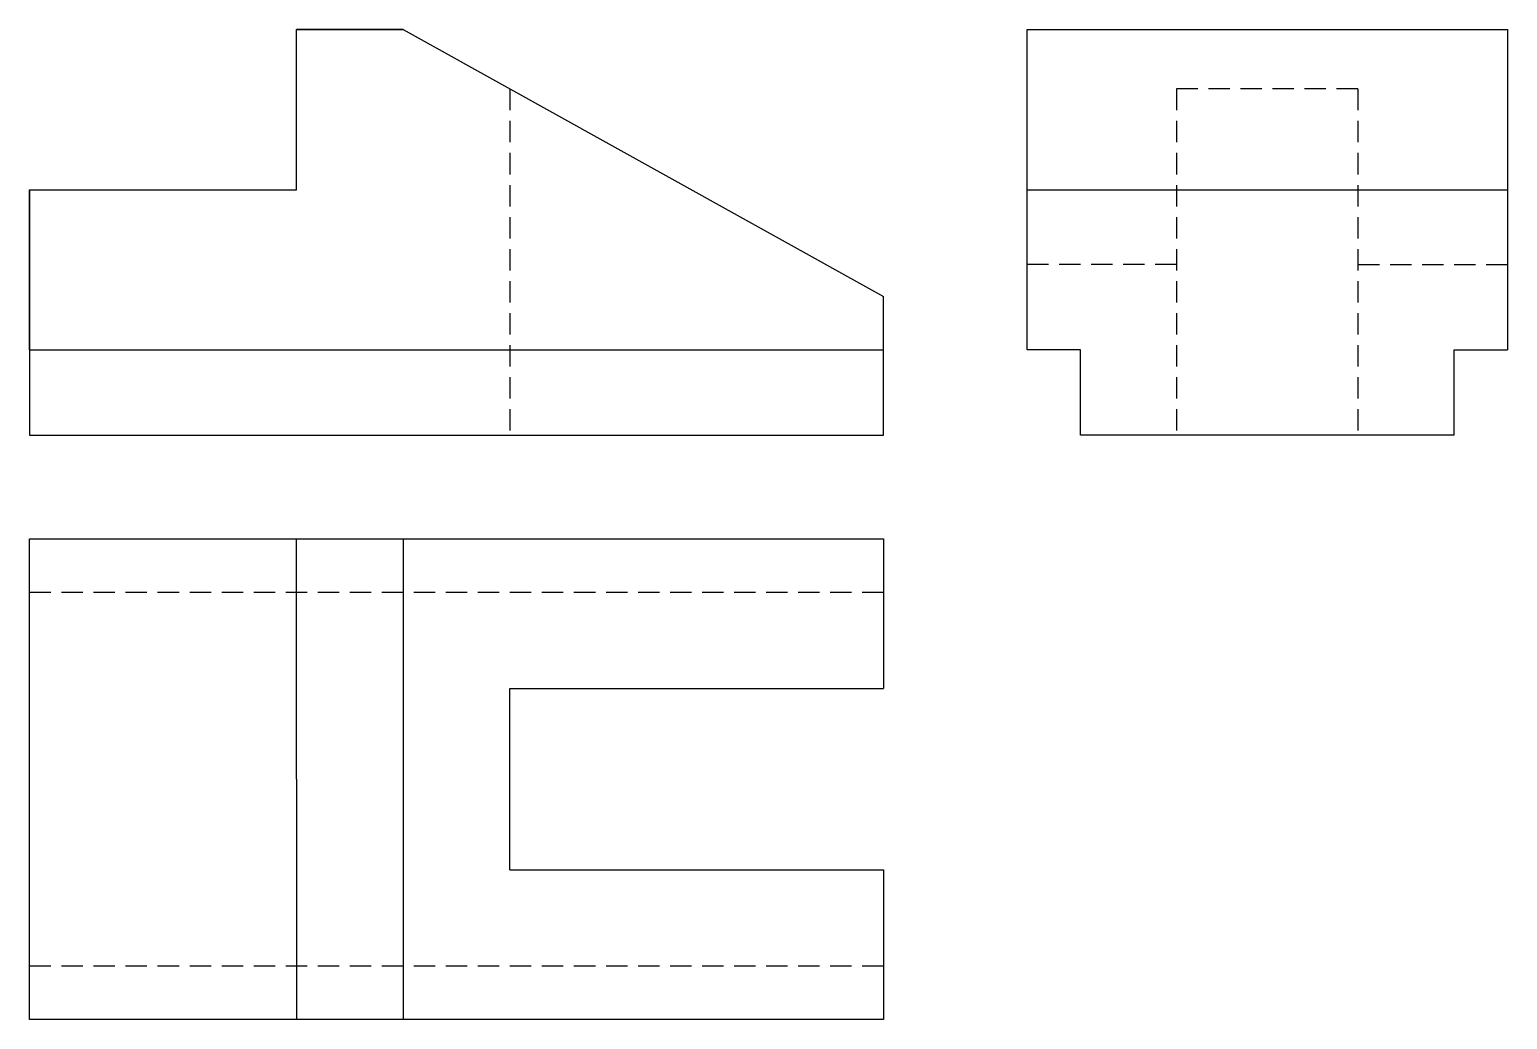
# Model space of a CAD drawing. Header units: inches. Extents: x 38 to 177, y 8 to 101.
import ezdxf

# ---------------------------------------------------------------- set-up
doc = ezdxf.new("R2010")
doc.units = ezdxf.units.IN
doc.header["$LTSCALE"] = 8
doc.header["$MEASUREMENT"] = 0
doc.linetypes.add('DASHED2', pattern=[0.375, 0.25, -0.125])

msp = doc.modelspace()

# ---------------------------------------------------------------- linework, layer by layer
for p, q in [((63.11, 85.56), (63.11, 100.56)), ((63.11, 100.56), (73.11, 100.56)), ((73.11, 100.56), (118.11, 75.56)), ((38.11, 70.56), (38.11, 85.56)), ((38.11, 85.56), (63.11, 85.56)), ((131.55, 85.56), (176.55, 85.56)), ((38.11, 70.56), (118.11, 70.56)), ((136.55, 70.56), (131.55, 70.56)), ((136.55, 62.56), (136.55, 70.56)), ((171.55, 62.56), (171.55, 70.56)), ((171.55, 70.56), (176.55, 70.56)), ((63.11, 30.35), (63.11, 52.85)), ((73.11, 52.85), (73.11, 7.85)), ((83.11, 21.85), (83.11, 38.85)), ((83.11, 38.85), (118.11, 38.85)), ((63.11, 30.35), (63.11, 7.85)), ((83.11, 21.85), (118.11, 21.85))]:
    msp.add_line(p, q)
at = {"linetype": 'DASHED2'}
for p, q in [((83.11, 95), (83.11, 62.56)), ((162.55, 95), (145.55, 95)), ((145.55, 95), (145.55, 62.56)), ((162.55, 95), (162.55, 62.56)), ((145.55, 78.56), (131.55, 78.56)), ((162.55, 78.56), (176.55, 78.56)), ((118.11, 47.85), (38.11, 47.85)), ((118.11, 12.85), (38.11, 12.85))]:
    msp.add_line(p, q, dxfattribs=at)
for points in [[(73.11, 100.56), (63.11, 100.56)], [(131.55, 70.56), (131.55, 100.56), (176.55, 100.56), (176.55, 70.56)], [(38.11, 85.56), (38.11, 62.56), (118.11, 62.56), (118.11, 75.56)], [(171.55, 62.56), (136.55, 62.56)], [(118.11, 21.85), (118.11, 7.85), (38.11, 7.85), (38.11, 52.85), (118.11, 52.85), (118.11, 38.85)]]:
    msp.add_lwpolyline(points)

doc.saveas('drawing.dxf')
